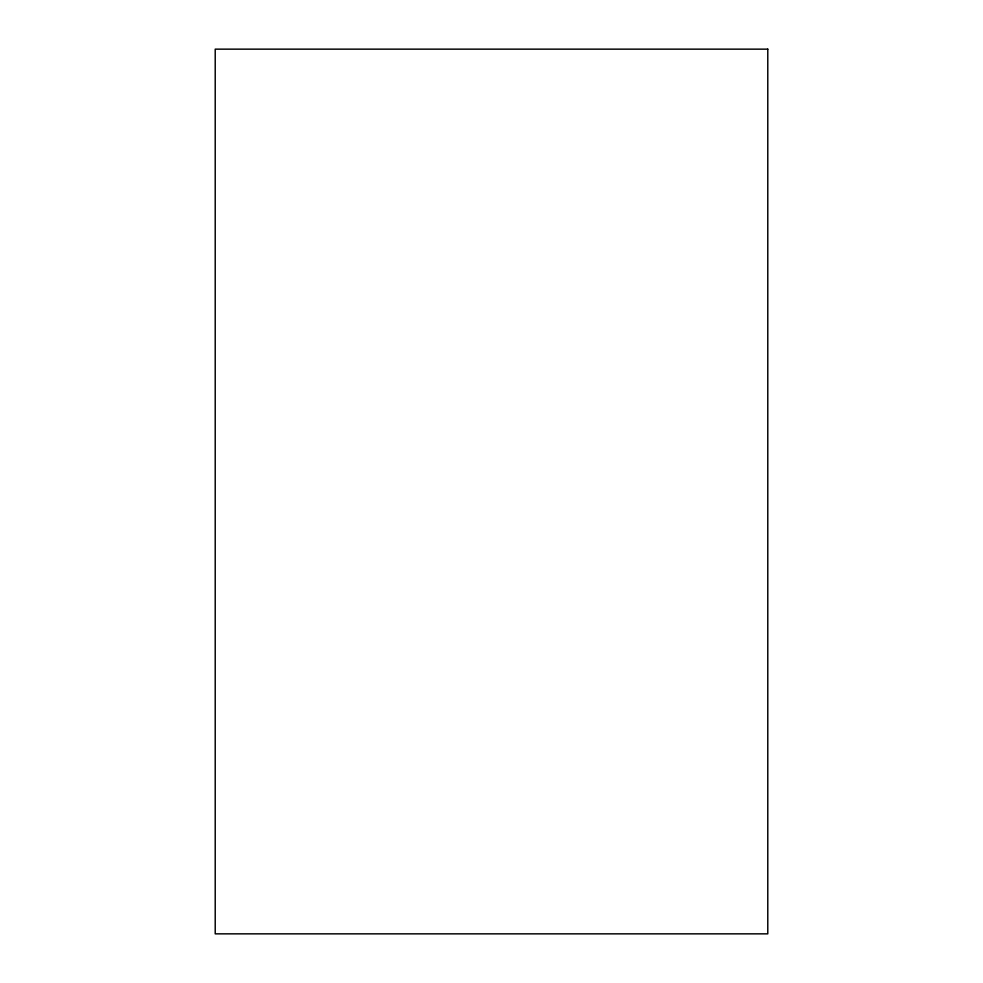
<?xml version="1.0" encoding="UTF-8"?>
<svg xmlns="http://www.w3.org/2000/svg" width="983" height="983" viewBox="0 0 983 983"><rect width="100%" height="100%" fill="white"/><g stroke="black" fill="none" stroke-linecap="round" stroke-linejoin="round"><path stroke-width="1.47" d="M767.784 49.15L215.216 49.15L215.216 933.85L767.784 933.85L767.784 49.15"/></g></svg>
